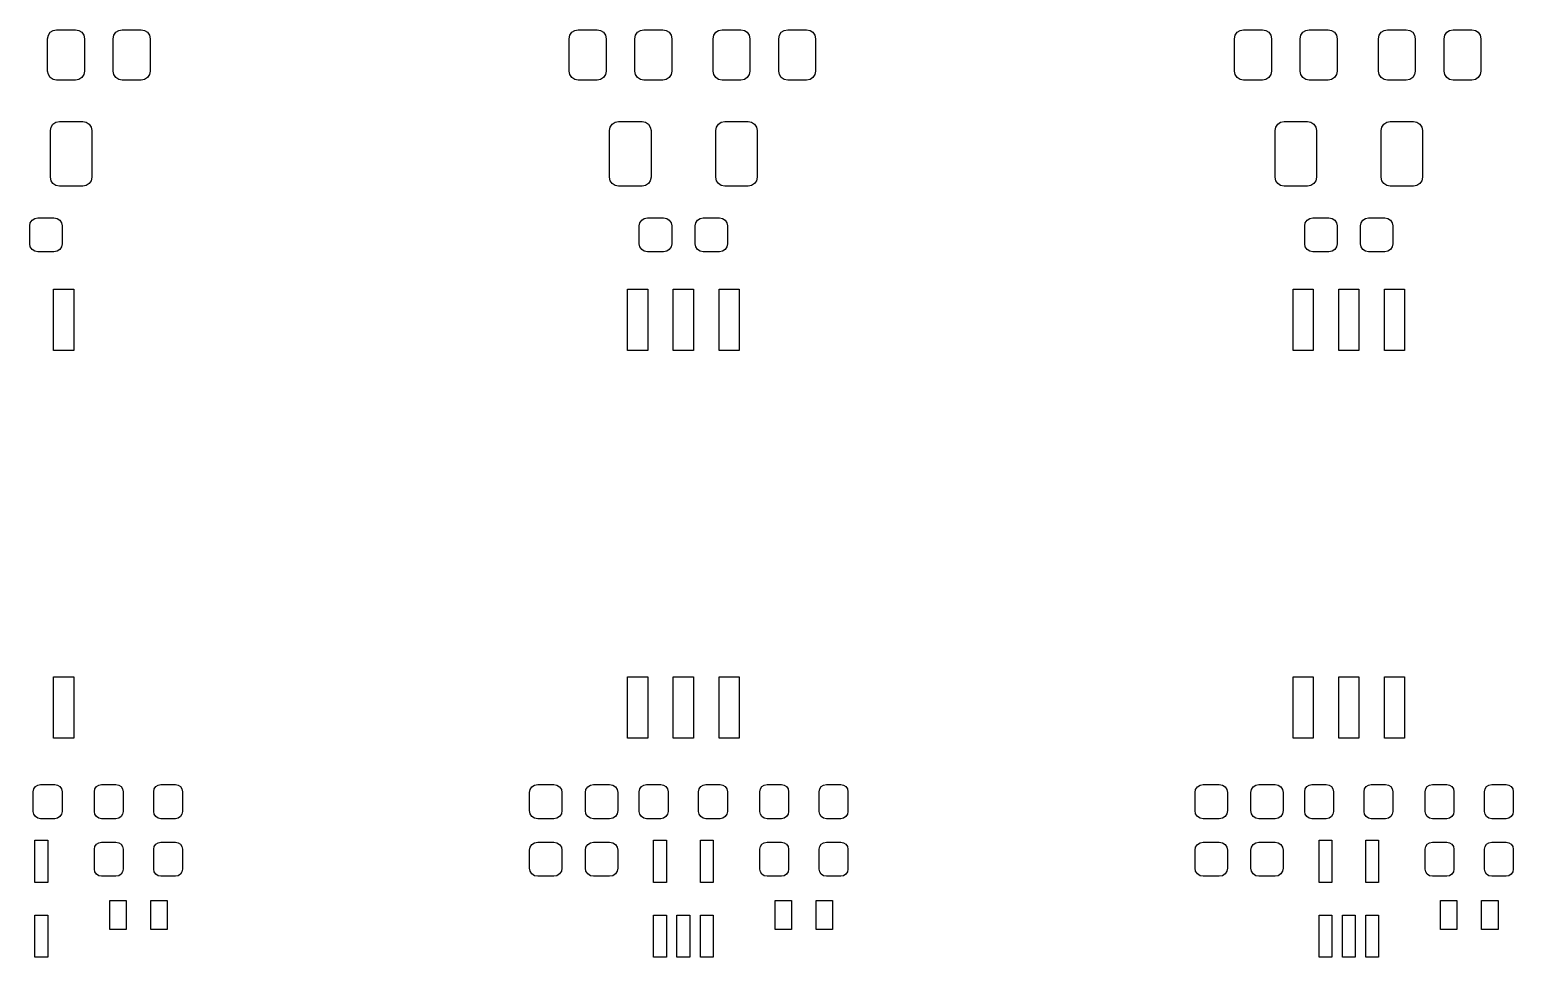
# Model space of a CAD drawing. Extents: x 64 to 235, y -116 to -62.
# Drawn here: x 152.12 to 193.38, y -116.13 to -90.35 of the extents above; entities that cross this region are included whole.
import ezdxf

# ---------------------------------------------------------------- set-up
doc = ezdxf.new("R2010")
doc.units = 0
doc.layers.add('BLACK', color=7, linetype='CONTINUOUS')

msp = doc.modelspace()

# ---------------------------------------------------------------- linework, layer by layer
at = {"layer": 'BLACK', "linetype": 'CONTINUOUS'}
for p, q in [((152.625, -90.6), (152.64403, -90.504329)), ((152.625, -91.5), (152.625, -90.6)), ((152.64403, -90.504329), (152.698223, -90.423223)), ((152.698223, -90.423223), (152.779329, -90.36903)), ((152.779329, -90.36903), (152.875, -90.35)), ((152.875, -90.35), (153.4, -90.35)), ((153.4, -90.35), (153.495671, -90.36903)), ((153.495671, -90.36903), (153.576777, -90.423223)), ((153.576777, -90.423223), (153.63097, -90.504329)), ((153.63097, -90.504329), (153.65, -90.6)), ((153.65, -90.6), (153.65, -91.5)), ((154.45, -90.6), (154.46903, -90.504329)), ((154.45, -91.5), (154.45, -90.6)), ((154.46903, -90.504329), (154.523223, -90.423223)), ((154.523223, -90.423223), (154.604329, -90.36903)), ((154.604329, -90.36903), (154.7, -90.35)), ((154.7, -90.35), (155.225, -90.35)), ((155.225, -90.35), (155.320671, -90.36903)), ((155.320671, -90.36903), (155.401777, -90.423223)), ((155.401777, -90.423223), (155.45597, -90.504329)), ((155.45597, -90.504329), (155.475, -90.6)), ((155.475, -90.6), (155.475, -91.5)), ((167.125, -90.6), (167.14403, -90.504329)), ((167.125, -91.5), (167.125, -90.6)), ((167.14403, -90.504329), (167.198223, -90.423223)), ((167.198223, -90.423223), (167.279329, -90.36903)), ((167.279329, -90.36903), (167.375, -90.35)), ((167.375, -90.35), (167.9, -90.35)), ((167.9, -90.35), (167.995671, -90.36903)), ((167.995671, -90.36903), (168.076777, -90.423223)), ((168.076777, -90.423223), (168.13097, -90.504329)), ((168.13097, -90.504329), (168.15, -90.6)), ((168.15, -90.6), (168.15, -91.5)), ((168.95, -90.6), (168.96903, -90.504329)), ((168.95, -91.5), (168.95, -90.6)), ((168.96903, -90.504329), (169.023223, -90.423223)), ((169.023223, -90.423223), (169.104329, -90.36903)), ((169.104329, -90.36903), (169.2, -90.35)), ((169.2, -90.35), (169.725, -90.35)), ((169.725, -90.35), (169.820671, -90.36903)), ((169.820671, -90.36903), (169.901777, -90.423223)), ((169.901777, -90.423223), (169.95597, -90.504329)), ((169.95597, -90.504329), (169.975, -90.6)), ((169.975, -90.6), (169.975, -91.5)), ((171.125, -90.6), (171.14403, -90.504329)), ((171.125, -91.5), (171.125, -90.6)), ((171.14403, -90.504329), (171.198223, -90.423223)), ((171.198223, -90.423223), (171.279329, -90.36903)), ((171.279329, -90.36903), (171.375, -90.35)), ((171.375, -90.35), (171.9, -90.35)), ((171.9, -90.35), (171.995671, -90.36903)), ((171.995671, -90.36903), (172.076777, -90.423223)), ((172.076777, -90.423223), (172.13097, -90.504329)), ((172.13097, -90.504329), (172.15, -90.6)), ((172.15, -90.6), (172.15, -91.5)), ((172.95, -90.6), (172.96903, -90.504329)), ((172.95, -91.5), (172.95, -90.6)), ((172.96903, -90.504329), (173.023223, -90.423223)), ((173.023223, -90.423223), (173.104329, -90.36903)), ((173.104329, -90.36903), (173.2, -90.35)), ((173.2, -90.35), (173.725, -90.35)), ((173.725, -90.35), (173.820671, -90.36903)), ((173.820671, -90.36903), (173.901777, -90.423223)), ((173.901777, -90.423223), (173.95597, -90.504329)), ((173.95597, -90.504329), (173.975, -90.6)), ((173.975, -90.6), (173.975, -91.5)), ((185.625, -90.6), (185.64403, -90.504329)), ((185.625, -91.5), (185.625, -90.6)), ((185.64403, -90.504329), (185.698223, -90.423223)), ((185.698223, -90.423223), (185.779329, -90.36903)), ((185.779329, -90.36903), (185.875, -90.35)), ((185.875, -90.35), (186.4, -90.35)), ((186.4, -90.35), (186.495671, -90.36903)), ((186.495671, -90.36903), (186.576777, -90.423223)), ((186.576777, -90.423223), (186.63097, -90.504329)), ((186.63097, -90.504329), (186.65, -90.6)), ((186.65, -90.6), (186.65, -91.5)), ((187.45, -90.6), (187.46903, -90.504329)), ((187.45, -91.5), (187.45, -90.6)), ((187.46903, -90.504329), (187.523223, -90.423223)), ((187.523223, -90.423223), (187.604329, -90.36903)), ((187.604329, -90.36903), (187.7, -90.35)), ((187.7, -90.35), (188.225, -90.35)), ((188.225, -90.35), (188.320671, -90.36903)), ((188.320671, -90.36903), (188.401777, -90.423223)), ((188.401777, -90.423223), (188.45597, -90.504329)), ((188.45597, -90.504329), (188.475, -90.6)), ((188.475, -90.6), (188.475, -91.5)), ((189.625, -90.6), (189.64403, -90.504329)), ((189.625, -91.5), (189.625, -90.6)), ((189.64403, -90.504329), (189.698223, -90.423223)), ((189.698223, -90.423223), (189.779329, -90.36903)), ((189.779329, -90.36903), (189.875, -90.35)), ((189.875, -90.35), (190.4, -90.35)), ((190.4, -90.35), (190.495671, -90.36903)), ((190.495671, -90.36903), (190.576777, -90.423223)), ((190.576777, -90.423223), (190.63097, -90.504329)), ((190.63097, -90.504329), (190.65, -90.6)), ((190.65, -90.6), (190.65, -91.5)), ((191.45, -90.6), (191.46903, -90.504329)), ((191.45, -91.5), (191.45, -90.6)), ((191.46903, -90.504329), (191.523223, -90.423223)), ((191.523223, -90.423223), (191.604329, -90.36903)), ((191.604329, -90.36903), (191.7, -90.35)), ((191.7, -90.35), (192.225, -90.35)), ((192.225, -90.35), (192.320671, -90.36903)), ((192.320671, -90.36903), (192.401777, -90.423223)), ((192.401777, -90.423223), (192.45597, -90.504329)), ((192.45597, -90.504329), (192.475, -90.6)), ((192.475, -90.6), (192.475, -91.5)), ((152.64403, -91.595671), (152.625, -91.5)), ((153.65, -91.5), (153.63097, -91.595671)), ((154.46903, -91.595671), (154.45, -91.5)), ((155.475, -91.5), (155.45597, -91.595671)), ((167.14403, -91.595671), (167.125, -91.5)), ((168.15, -91.5), (168.13097, -91.595671)), ((168.96903, -91.595671), (168.95, -91.5)), ((169.975, -91.5), (169.95597, -91.595671)), ((171.14403, -91.595671), (171.125, -91.5)), ((172.15, -91.5), (172.13097, -91.595671)), ((172.96903, -91.595671), (172.95, -91.5)), ((173.975, -91.5), (173.95597, -91.595671)), ((185.64403, -91.595671), (185.625, -91.5)), ((186.65, -91.5), (186.63097, -91.595671)), ((187.46903, -91.595671), (187.45, -91.5)), ((188.475, -91.5), (188.45597, -91.595671)), ((189.64403, -91.595671), (189.625, -91.5)), ((190.65, -91.5), (190.63097, -91.595671)), ((191.46903, -91.595671), (191.45, -91.5)), ((192.475, -91.5), (192.45597, -91.595671)), ((152.698223, -91.676777), (152.64403, -91.595671)), ((152.779329, -91.73097), (152.698223, -91.676777)), ((152.875, -91.75), (152.779329, -91.73097)), ((153.4, -91.75), (152.875, -91.75)), ((153.495671, -91.73097), (153.4, -91.75)), ((153.576777, -91.676777), (153.495671, -91.73097)), ((153.63097, -91.595671), (153.576777, -91.676777)), ((154.523223, -91.676777), (154.46903, -91.595671)), ((154.604329, -91.73097), (154.523223, -91.676777)), ((154.7, -91.75), (154.604329, -91.73097)), ((155.225, -91.75), (154.7, -91.75)), ((155.320671, -91.73097), (155.225, -91.75)), ((155.401777, -91.676777), (155.320671, -91.73097)), ((155.45597, -91.595671), (155.401777, -91.676777)), ((167.198223, -91.676777), (167.14403, -91.595671)), ((167.279329, -91.73097), (167.198223, -91.676777)), ((167.375, -91.75), (167.279329, -91.73097)), ((167.9, -91.75), (167.375, -91.75)), ((167.995671, -91.73097), (167.9, -91.75)), ((168.076777, -91.676777), (167.995671, -91.73097)), ((168.13097, -91.595671), (168.076777, -91.676777)), ((169.023223, -91.676777), (168.96903, -91.595671)), ((169.104329, -91.73097), (169.023223, -91.676777)), ((169.2, -91.75), (169.104329, -91.73097)), ((169.725, -91.75), (169.2, -91.75)), ((169.820671, -91.73097), (169.725, -91.75)), ((169.901777, -91.676777), (169.820671, -91.73097)), ((169.95597, -91.595671), (169.901777, -91.676777)), ((171.198223, -91.676777), (171.14403, -91.595671)), ((171.279329, -91.73097), (171.198223, -91.676777)), ((171.375, -91.75), (171.279329, -91.73097)), ((171.9, -91.75), (171.375, -91.75)), ((171.995671, -91.73097), (171.9, -91.75)), ((172.076777, -91.676777), (171.995671, -91.73097)), ((172.13097, -91.595671), (172.076777, -91.676777)), ((173.023223, -91.676777), (172.96903, -91.595671)), ((173.104329, -91.73097), (173.023223, -91.676777)), ((173.2, -91.75), (173.104329, -91.73097)), ((173.725, -91.75), (173.2, -91.75)), ((173.820671, -91.73097), (173.725, -91.75)), ((173.901777, -91.676777), (173.820671, -91.73097)), ((173.95597, -91.595671), (173.901777, -91.676777)), ((185.698223, -91.676777), (185.64403, -91.595671)), ((185.779329, -91.73097), (185.698223, -91.676777)), ((185.875, -91.75), (185.779329, -91.73097)), ((186.4, -91.75), (185.875, -91.75)), ((186.495671, -91.73097), (186.4, -91.75)), ((186.576777, -91.676777), (186.495671, -91.73097)), ((186.63097, -91.595671), (186.576777, -91.676777)), ((187.523223, -91.676777), (187.46903, -91.595671)), ((187.604329, -91.73097), (187.523223, -91.676777)), ((187.7, -91.75), (187.604329, -91.73097)), ((188.225, -91.75), (187.7, -91.75)), ((188.320671, -91.73097), (188.225, -91.75)), ((188.401777, -91.676777), (188.320671, -91.73097)), ((188.45597, -91.595671), (188.401777, -91.676777)), ((189.698223, -91.676777), (189.64403, -91.595671)), ((189.779329, -91.73097), (189.698223, -91.676777)), ((189.875, -91.75), (189.779329, -91.73097)), ((190.4, -91.75), (189.875, -91.75)), ((190.495671, -91.73097), (190.4, -91.75)), ((190.576777, -91.676777), (190.495671, -91.73097)), ((190.63097, -91.595671), (190.576777, -91.676777)), ((191.523223, -91.676777), (191.46903, -91.595671)), ((191.604329, -91.73097), (191.523223, -91.676777)), ((191.7, -91.75), (191.604329, -91.73097)), ((192.225, -91.75), (191.7, -91.75)), ((192.320671, -91.73097), (192.225, -91.75)), ((192.401777, -91.676777), (192.320671, -91.73097)), ((192.45597, -91.595671), (192.401777, -91.676777)), ((152.7, -93.15), (152.71903, -93.054329)), ((152.7, -94.45), (152.7, -93.15)), ((152.71903, -93.054329), (152.773223, -92.973223)), ((152.773223, -92.973223), (152.854329, -92.91903)), ((152.854329, -92.91903), (152.95, -92.9)), ((152.95, -92.9), (153.6, -92.9)), ((153.6, -92.9), (153.695671, -92.91903)), ((153.695671, -92.91903), (153.776777, -92.973223)), ((153.776777, -92.973223), (153.83097, -93.054329)), ((153.83097, -93.054329), (153.85, -93.15)), ((153.85, -93.15), (153.85, -94.45)), ((168.25, -93.15), (168.26903, -93.054329)), ((168.25, -94.45), (168.25, -93.15)), ((168.26903, -93.054329), (168.323223, -92.973223)), ((168.323223, -92.973223), (168.404329, -92.91903)), ((168.404329, -92.91903), (168.5, -92.9)), ((168.5, -92.9), (169.15, -92.9)), ((169.15, -92.9), (169.245671, -92.91903)), ((169.245671, -92.91903), (169.326777, -92.973223)), ((169.326777, -92.973223), (169.38097, -93.054329)), ((169.38097, -93.054329), (169.4, -93.15)), ((169.4, -93.15), (169.4, -94.45)), ((171.2, -93.15), (171.21903, -93.054329)), ((171.2, -94.45), (171.2, -93.15)), ((171.21903, -93.054329), (171.273223, -92.973223)), ((171.273223, -92.973223), (171.354329, -92.91903)), ((171.354329, -92.91903), (171.45, -92.9)), ((171.45, -92.9), (172.1, -92.9)), ((172.1, -92.9), (172.195671, -92.91903)), ((172.195671, -92.91903), (172.276777, -92.973223)), ((172.276777, -92.973223), (172.33097, -93.054329)), ((172.33097, -93.054329), (172.35, -93.15)), ((172.35, -93.15), (172.35, -94.45)), ((186.75, -93.15), (186.76903, -93.054329)), ((186.75, -94.45), (186.75, -93.15)), ((186.76903, -93.054329), (186.823223, -92.973223)), ((186.823223, -92.973223), (186.904329, -92.91903)), ((186.904329, -92.91903), (187, -92.9)), ((187, -92.9), (187.65, -92.9)), ((187.65, -92.9), (187.745671, -92.91903)), ((187.745671, -92.91903), (187.826777, -92.973223)), ((187.826777, -92.973223), (187.88097, -93.054329)), ((187.88097, -93.054329), (187.9, -93.15)), ((187.9, -93.15), (187.9, -94.45)), ((189.7, -93.15), (189.71903, -93.054329)), ((189.7, -94.45), (189.7, -93.15)), ((189.71903, -93.054329), (189.773223, -92.973223)), ((189.773223, -92.973223), (189.854329, -92.91903)), ((189.854329, -92.91903), (189.95, -92.9)), ((189.95, -92.9), (190.6, -92.9)), ((190.6, -92.9), (190.695671, -92.91903)), ((190.695671, -92.91903), (190.776777, -92.973223)), ((190.776777, -92.973223), (190.83097, -93.054329)), ((190.83097, -93.054329), (190.85, -93.15)), ((190.85, -93.15), (190.85, -94.45)), ((152.71903, -94.545671), (152.7, -94.45)), ((153.85, -94.45), (153.83097, -94.545671)), ((168.26903, -94.545671), (168.25, -94.45)), ((169.4, -94.45), (169.38097, -94.545671)), ((171.21903, -94.545671), (171.2, -94.45)), ((172.35, -94.45), (172.33097, -94.545671)), ((186.76903, -94.545671), (186.75, -94.45)), ((187.9, -94.45), (187.88097, -94.545671)), ((189.71903, -94.545671), (189.7, -94.45)), ((190.85, -94.45), (190.83097, -94.545671)), ((152.773223, -94.626777), (152.71903, -94.545671)), ((152.854329, -94.68097), (152.773223, -94.626777)), ((152.95, -94.7), (152.854329, -94.68097)), ((153.6, -94.7), (152.95, -94.7)), ((153.695671, -94.68097), (153.6, -94.7)), ((153.776777, -94.626777), (153.695671, -94.68097)), ((153.83097, -94.545671), (153.776777, -94.626777)), ((168.323223, -94.626777), (168.26903, -94.545671)), ((168.404329, -94.68097), (168.323223, -94.626777)), ((168.5, -94.7), (168.404329, -94.68097)), ((169.15, -94.7), (168.5, -94.7)), ((169.245671, -94.68097), (169.15, -94.7)), ((169.326777, -94.626777), (169.245671, -94.68097)), ((169.38097, -94.545671), (169.326777, -94.626777)), ((171.273223, -94.626777), (171.21903, -94.545671)), ((171.354329, -94.68097), (171.273223, -94.626777)), ((171.45, -94.7), (171.354329, -94.68097)), ((172.1, -94.7), (171.45, -94.7)), ((172.195671, -94.68097), (172.1, -94.7)), ((172.276777, -94.626777), (172.195671, -94.68097)), ((172.33097, -94.545671), (172.276777, -94.626777)), ((186.823223, -94.626777), (186.76903, -94.545671)), ((186.904329, -94.68097), (186.823223, -94.626777)), ((187, -94.7), (186.904329, -94.68097)), ((187.65, -94.7), (187, -94.7)), ((187.745671, -94.68097), (187.65, -94.7)), ((187.826777, -94.626777), (187.745671, -94.68097)), ((187.88097, -94.545671), (187.826777, -94.626777)), ((189.773223, -94.626777), (189.71903, -94.545671)), ((189.854329, -94.68097), (189.773223, -94.626777)), ((189.95, -94.7), (189.854329, -94.68097)), ((190.6, -94.7), (189.95, -94.7)), ((190.695671, -94.68097), (190.6, -94.7)), ((190.776777, -94.626777), (190.695671, -94.68097)), ((190.83097, -94.545671), (190.776777, -94.626777)), ((152.142127, -95.713896), (152.190901, -95.640901)), ((152.190901, -95.640901), (152.263896, -95.592127)), ((152.263896, -95.592127), (152.35, -95.575)), ((152.35, -95.575), (152.8, -95.575)), ((152.8, -95.575), (152.886104, -95.592127)), ((152.886104, -95.592127), (152.959099, -95.640901)), ((152.959099, -95.640901), (153.007873, -95.713896)), ((169.092127, -95.713896), (169.140901, -95.640901)), ((169.140901, -95.640901), (169.213896, -95.592127)), ((169.213896, -95.592127), (169.3, -95.575)), ((169.3, -95.575), (169.75, -95.575)), ((169.75, -95.575), (169.836104, -95.592127)), ((169.836104, -95.592127), (169.909099, -95.640901)), ((169.909099, -95.640901), (169.957873, -95.713896)), ((170.642127, -95.713896), (170.690901, -95.640901)), ((170.690901, -95.640901), (170.763896, -95.592127)), ((170.763896, -95.592127), (170.85, -95.575)), ((170.85, -95.575), (171.3, -95.575)), ((171.3, -95.575), (171.386104, -95.592127)), ((171.386104, -95.592127), (171.459099, -95.640901)), ((171.459099, -95.640901), (171.507873, -95.713896)), ((187.592127, -95.713896), (187.640901, -95.640901)), ((187.640901, -95.640901), (187.713896, -95.592127)), ((187.713896, -95.592127), (187.8, -95.575)), ((187.8, -95.575), (188.25, -95.575)), ((188.25, -95.575), (188.336104, -95.592127)), ((188.336104, -95.592127), (188.409099, -95.640901)), ((188.409099, -95.640901), (188.457873, -95.713896)), ((189.142127, -95.713896), (189.190901, -95.640901)), ((189.190901, -95.640901), (189.263896, -95.592127)), ((189.263896, -95.592127), (189.35, -95.575)), ((189.35, -95.575), (189.8, -95.575)), ((189.8, -95.575), (189.886104, -95.592127)), ((189.886104, -95.592127), (189.959099, -95.640901)), ((189.959099, -95.640901), (190.007873, -95.713896)), ((152.125, -95.8), (152.142127, -95.713896)), ((152.125, -96.3), (152.125, -95.8)), ((153.007873, -95.713896), (153.025, -95.8)), ((153.025, -95.8), (153.025, -96.3)), ((169.075, -95.8), (169.092127, -95.713896)), ((169.075, -96.3), (169.075, -95.8)), ((169.957873, -95.713896), (169.975, -95.8)), ((169.975, -95.8), (169.975, -96.3)), ((170.625, -95.8), (170.642127, -95.713896)), ((170.625, -96.3), (170.625, -95.8)), ((171.507873, -95.713896), (171.525, -95.8)), ((171.525, -95.8), (171.525, -96.3)), ((187.575, -95.8), (187.592127, -95.713896)), ((187.575, -96.3), (187.575, -95.8)), ((188.457873, -95.713896), (188.475, -95.8)), ((188.475, -95.8), (188.475, -96.3)), ((189.125, -95.8), (189.142127, -95.713896)), ((189.125, -96.3), (189.125, -95.8)), ((190.007873, -95.713896), (190.025, -95.8)), ((190.025, -95.8), (190.025, -96.3)), ((152.142127, -96.386104), (152.125, -96.3)), ((152.190901, -96.459099), (152.142127, -96.386104)), ((152.263896, -96.507873), (152.190901, -96.459099)), ((152.35, -96.525), (152.263896, -96.507873)), ((152.8, -96.525), (152.35, -96.525)), ((152.886104, -96.507873), (152.8, -96.525)), ((152.959099, -96.459099), (152.886104, -96.507873)), ((153.007873, -96.386104), (152.959099, -96.459099)), ((153.025, -96.3), (153.007873, -96.386104)), ((169.092127, -96.386104), (169.075, -96.3)), ((169.140901, -96.459099), (169.092127, -96.386104)), ((169.213896, -96.507873), (169.140901, -96.459099)), ((169.3, -96.525), (169.213896, -96.507873)), ((169.75, -96.525), (169.3, -96.525)), ((169.836104, -96.507873), (169.75, -96.525)), ((169.909099, -96.459099), (169.836104, -96.507873)), ((169.957873, -96.386104), (169.909099, -96.459099)), ((169.975, -96.3), (169.957873, -96.386104)), ((170.642127, -96.386104), (170.625, -96.3)), ((170.690901, -96.459099), (170.642127, -96.386104)), ((170.763896, -96.507873), (170.690901, -96.459099)), ((170.85, -96.525), (170.763896, -96.507873)), ((171.3, -96.525), (170.85, -96.525)), ((171.386104, -96.507873), (171.3, -96.525)), ((171.459099, -96.459099), (171.386104, -96.507873)), ((171.507873, -96.386104), (171.459099, -96.459099)), ((171.525, -96.3), (171.507873, -96.386104)), ((187.592127, -96.386104), (187.575, -96.3)), ((187.640901, -96.459099), (187.592127, -96.386104)), ((187.713896, -96.507873), (187.640901, -96.459099)), ((187.8, -96.525), (187.713896, -96.507873)), ((188.25, -96.525), (187.8, -96.525)), ((188.336104, -96.507873), (188.25, -96.525)), ((188.409099, -96.459099), (188.336104, -96.507873)), ((188.457873, -96.386104), (188.409099, -96.459099)), ((188.475, -96.3), (188.457873, -96.386104)), ((189.142127, -96.386104), (189.125, -96.3)), ((189.190901, -96.459099), (189.142127, -96.386104)), ((189.263896, -96.507873), (189.190901, -96.459099)), ((189.35, -96.525), (189.263896, -96.507873)), ((189.8, -96.525), (189.35, -96.525)), ((189.886104, -96.507873), (189.8, -96.525)), ((189.959099, -96.459099), (189.886104, -96.507873)), ((190.007873, -96.386104), (189.959099, -96.459099)), ((190.025, -96.3), (190.007873, -96.386104)), ((152.7906, -99.2661), (152.7906, -97.5643)), ((152.7906, -97.5643), (153.3494, -97.5643)), ((153.3494, -97.5643), (153.3494, -99.2661)), ((168.7506, -99.2661), (168.7506, -97.5643)), ((168.7506, -97.5643), (169.3094, -97.5643)), ((169.3094, -97.5643), (169.3094, -99.2661)), ((170.0206, -99.2661), (170.0206, -97.5643)), ((170.0206, -97.5643), (170.5794, -97.5643)), ((170.5794, -97.5643), (170.5794, -99.2661)), ((171.2906, -99.2661), (171.2906, -97.5643)), ((171.2906, -97.5643), (171.8494, -97.5643)), ((171.8494, -97.5643), (171.8494, -99.2661)), ((187.2506, -99.2661), (187.2506, -97.5643)), ((187.2506, -97.5643), (187.8094, -97.5643)), ((187.8094, -97.5643), (187.8094, -99.2661)), ((188.5206, -99.2661), (188.5206, -97.5643)), ((188.5206, -97.5643), (189.0794, -97.5643)), ((189.0794, -97.5643), (189.0794, -99.2661)), ((189.7906, -99.2661), (189.7906, -97.5643)), ((189.7906, -97.5643), (190.3494, -97.5643)), ((190.3494, -97.5643), (190.3494, -99.2661)), ((153.3494, -99.2661), (152.7906, -99.2661)), ((169.3094, -99.2661), (168.7506, -99.2661)), ((170.5794, -99.2661), (170.0206, -99.2661)), ((171.8494, -99.2661), (171.2906, -99.2661)), ((187.8094, -99.2661), (187.2506, -99.2661)), ((189.0794, -99.2661), (188.5206, -99.2661)), ((190.3494, -99.2661), (189.7906, -99.2661)), ((152.7906, -110.0357), (152.7906, -108.3339)), ((152.7906, -108.3339), (153.3494, -108.3339)), ((153.3494, -108.3339), (153.3494, -110.0357)), ((168.7506, -110.0357), (168.7506, -108.3339)), ((168.7506, -108.3339), (169.3094, -108.3339)), ((169.3094, -108.3339), (169.3094, -110.0357)), ((170.0206, -110.0357), (170.0206, -108.3339)), ((170.0206, -108.3339), (170.5794, -108.3339)), ((170.5794, -108.3339), (170.5794, -110.0357)), ((171.2906, -110.0357), (171.2906, -108.3339)), ((171.2906, -108.3339), (171.8494, -108.3339)), ((171.8494, -108.3339), (171.8494, -110.0357)), ((187.2506, -110.0357), (187.2506, -108.3339)), ((187.2506, -108.3339), (187.8094, -108.3339)), ((187.8094, -108.3339), (187.8094, -110.0357)), ((188.5206, -110.0357), (188.5206, -108.3339)), ((188.5206, -108.3339), (189.0794, -108.3339)), ((189.0794, -108.3339), (189.0794, -110.0357)), ((189.7906, -110.0357), (189.7906, -108.3339)), ((189.7906, -108.3339), (190.3494, -108.3339)), ((190.3494, -108.3339), (190.3494, -110.0357)), ((153.3494, -110.0357), (152.7906, -110.0357)), ((169.3094, -110.0357), (168.7506, -110.0357)), ((170.5794, -110.0357), (170.0206, -110.0357)), ((171.8494, -110.0357), (171.2906, -110.0357)), ((187.8094, -110.0357), (187.2506, -110.0357)), ((189.0794, -110.0357), (188.5206, -110.0357)), ((190.3494, -110.0357), (189.7906, -110.0357)), ((152.283579, -111.383579), (152.348463, -111.340224)), ((152.348463, -111.340224), (152.425, -111.325)), ((152.425, -111.325), (152.825, -111.325)), ((152.825, -111.325), (152.901537, -111.340224)), ((152.901537, -111.340224), (152.966421, -111.383579)), ((153.983579, -111.383579), (154.048463, -111.340224)), ((154.048463, -111.340224), (154.125, -111.325)), ((154.125, -111.325), (154.525, -111.325)), ((154.525, -111.325), (154.601537, -111.340224)), ((154.601537, -111.340224), (154.666421, -111.383579)), ((155.633579, -111.383579), (155.698463, -111.340224)), ((155.698463, -111.340224), (155.775, -111.325)), ((155.775, -111.325), (156.175, -111.325)), ((156.175, -111.325), (156.251537, -111.340224)), ((156.251537, -111.340224), (156.316421, -111.383579)), ((166.090901, -111.390901), (166.163896, -111.342127)), ((166.163896, -111.342127), (166.25, -111.325)), ((166.25, -111.325), (166.7, -111.325)), ((166.7, -111.325), (166.786104, -111.342127)), ((166.786104, -111.342127), (166.859099, -111.390901)), ((167.640901, -111.390901), (167.713896, -111.342127)), ((167.713896, -111.342127), (167.8, -111.325)), ((167.8, -111.325), (168.25, -111.325)), ((168.25, -111.325), (168.336104, -111.342127)), ((168.336104, -111.342127), (168.409099, -111.390901)), ((169.133579, -111.383579), (169.198463, -111.340224)), ((169.198463, -111.340224), (169.275, -111.325)), ((169.275, -111.325), (169.675, -111.325)), ((169.675, -111.325), (169.751537, -111.340224)), ((169.751537, -111.340224), (169.816421, -111.383579)), ((170.783579, -111.383579), (170.848463, -111.340224)), ((170.848463, -111.340224), (170.925, -111.325)), ((170.925, -111.325), (171.325, -111.325)), ((171.325, -111.325), (171.401537, -111.340224)), ((171.401537, -111.340224), (171.466421, -111.383579)), ((172.483579, -111.383579), (172.548463, -111.340224)), ((172.548463, -111.340224), (172.625, -111.325)), ((172.625, -111.325), (173.025, -111.325)), ((173.025, -111.325), (173.101537, -111.340224)), ((173.101537, -111.340224), (173.166421, -111.383579)), ((174.133579, -111.383579), (174.198463, -111.340224)), ((174.198463, -111.340224), (174.275, -111.325)), ((174.275, -111.325), (174.675, -111.325)), ((174.675, -111.325), (174.751537, -111.340224)), ((174.751537, -111.340224), (174.816421, -111.383579)), ((184.590901, -111.390901), (184.663896, -111.342127)), ((184.663896, -111.342127), (184.75, -111.325)), ((184.75, -111.325), (185.2, -111.325)), ((185.2, -111.325), (185.286104, -111.342127)), ((185.286104, -111.342127), (185.359099, -111.390901)), ((186.140901, -111.390901), (186.213896, -111.342127)), ((186.213896, -111.342127), (186.3, -111.325)), ((186.3, -111.325), (186.75, -111.325)), ((186.75, -111.325), (186.836104, -111.342127)), ((186.836104, -111.342127), (186.909099, -111.390901)), ((187.633579, -111.383579), (187.698463, -111.340224)), ((187.698463, -111.340224), (187.775, -111.325)), ((187.775, -111.325), (188.175, -111.325)), ((188.175, -111.325), (188.251537, -111.340224)), ((188.251537, -111.340224), (188.316421, -111.383579)), ((189.283579, -111.383579), (189.348463, -111.340224)), ((189.348463, -111.340224), (189.425, -111.325)), ((189.425, -111.325), (189.825, -111.325)), ((189.825, -111.325), (189.901537, -111.340224)), ((189.901537, -111.340224), (189.966421, -111.383579)), ((190.983579, -111.383579), (191.048463, -111.340224)), ((191.048463, -111.340224), (191.125, -111.325)), ((191.125, -111.325), (191.525, -111.325)), ((191.525, -111.325), (191.601537, -111.340224)), ((191.601537, -111.340224), (191.666421, -111.383579)), ((192.633579, -111.383579), (192.698463, -111.340224)), ((192.698463, -111.340224), (192.775, -111.325)), ((192.775, -111.325), (193.175, -111.325)), ((193.175, -111.325), (193.251537, -111.340224)), ((193.251537, -111.340224), (193.316421, -111.383579)), ((152.225, -111.525), (152.240224, -111.448463)), ((152.225, -112.075), (152.225, -111.525)), ((152.240224, -111.448463), (152.283579, -111.383579)), ((152.966421, -111.383579), (153.009776, -111.448463)), ((153.009776, -111.448463), (153.025, -111.525)), ((153.025, -111.525), (153.025, -112.075)), ((153.925, -111.525), (153.940224, -111.448463)), ((153.925, -112.075), (153.925, -111.525)), ((153.940224, -111.448463), (153.983579, -111.383579)), ((154.666421, -111.383579), (154.709776, -111.448463)), ((154.709776, -111.448463), (154.725, -111.525)), ((154.725, -111.525), (154.725, -112.075)), ((155.575, -111.525), (155.590224, -111.448463)), ((155.575, -112.075), (155.575, -111.525)), ((155.590224, -111.448463), (155.633579, -111.383579)), ((156.316421, -111.383579), (156.359776, -111.448463)), ((156.359776, -111.448463), (156.375, -111.525)), ((156.375, -111.525), (156.375, -112.075)), ((166.025, -111.55), (166.042127, -111.463896)), ((166.025, -112.05), (166.025, -111.55)), ((166.042127, -111.463896), (166.090901, -111.390901)), ((166.859099, -111.390901), (166.907873, -111.463896)), ((166.907873, -111.463896), (166.925, -111.55)), ((166.925, -111.55), (166.925, -112.05)), ((167.575, -111.55), (167.592127, -111.463896)), ((167.575, -112.05), (167.575, -111.55)), ((167.592127, -111.463896), (167.640901, -111.390901)), ((168.409099, -111.390901), (168.457873, -111.463896)), ((168.457873, -111.463896), (168.475, -111.55)), ((168.475, -111.55), (168.475, -112.05)), ((169.075, -111.525), (169.090224, -111.448463)), ((169.075, -112.075), (169.075, -111.525)), ((169.090224, -111.448463), (169.133579, -111.383579)), ((169.816421, -111.383579), (169.859776, -111.448463)), ((169.859776, -111.448463), (169.875, -111.525)), ((169.875, -111.525), (169.875, -112.075)), ((170.725, -111.525), (170.740224, -111.448463)), ((170.725, -112.075), (170.725, -111.525)), ((170.740224, -111.448463), (170.783579, -111.383579)), ((171.466421, -111.383579), (171.509776, -111.448463)), ((171.509776, -111.448463), (171.525, -111.525)), ((171.525, -111.525), (171.525, -112.075)), ((172.425, -111.525), (172.440224, -111.448463)), ((172.425, -112.075), (172.425, -111.525)), ((172.440224, -111.448463), (172.483579, -111.383579)), ((173.166421, -111.383579), (173.209776, -111.448463)), ((173.209776, -111.448463), (173.225, -111.525)), ((173.225, -111.525), (173.225, -112.075)), ((174.075, -111.525), (174.090224, -111.448463)), ((174.075, -112.075), (174.075, -111.525)), ((174.090224, -111.448463), (174.133579, -111.383579)), ((174.816421, -111.383579), (174.859776, -111.448463)), ((174.859776, -111.448463), (174.875, -111.525)), ((174.875, -111.525), (174.875, -112.075)), ((184.525, -111.55), (184.542127, -111.463896)), ((184.525, -112.05), (184.525, -111.55)), ((184.542127, -111.463896), (184.590901, -111.390901)), ((185.359099, -111.390901), (185.407873, -111.463896)), ((185.407873, -111.463896), (185.425, -111.55)), ((185.425, -111.55), (185.425, -112.05)), ((186.075, -111.55), (186.092127, -111.463896)), ((186.075, -112.05), (186.075, -111.55)), ((186.092127, -111.463896), (186.140901, -111.390901)), ((186.909099, -111.390901), (186.957873, -111.463896)), ((186.957873, -111.463896), (186.975, -111.55)), ((186.975, -111.55), (186.975, -112.05)), ((187.575, -111.525), (187.590224, -111.448463)), ((187.575, -112.075), (187.575, -111.525)), ((187.590224, -111.448463), (187.633579, -111.383579)), ((188.316421, -111.383579), (188.359776, -111.448463)), ((188.359776, -111.448463), (188.375, -111.525)), ((188.375, -111.525), (188.375, -112.075)), ((189.225, -111.525), (189.240224, -111.448463)), ((189.225, -112.075), (189.225, -111.525)), ((189.240224, -111.448463), (189.283579, -111.383579)), ((189.966421, -111.383579), (190.009776, -111.448463)), ((190.009776, -111.448463), (190.025, -111.525)), ((190.025, -111.525), (190.025, -112.075)), ((190.925, -111.525), (190.940224, -111.448463)), ((190.925, -112.075), (190.925, -111.525)), ((190.940224, -111.448463), (190.983579, -111.383579)), ((191.666421, -111.383579), (191.709776, -111.448463)), ((191.709776, -111.448463), (191.725, -111.525)), ((191.725, -111.525), (191.725, -112.075)), ((192.575, -111.525), (192.590224, -111.448463)), ((192.575, -112.075), (192.575, -111.525)), ((192.590224, -111.448463), (192.633579, -111.383579)), ((193.316421, -111.383579), (193.359776, -111.448463)), ((193.359776, -111.448463), (193.375, -111.525)), ((193.375, -111.525), (193.375, -112.075)), ((152.240224, -112.151537), (152.225, -112.075)), ((152.283579, -112.216421), (152.240224, -112.151537)), ((153.009776, -112.151537), (152.966421, -112.216421)), ((153.025, -112.075), (153.009776, -112.151537)), ((153.940224, -112.151537), (153.925, -112.075)), ((153.983579, -112.216421), (153.940224, -112.151537)), ((154.709776, -112.151537), (154.666421, -112.216421)), ((154.725, -112.075), (154.709776, -112.151537)), ((155.590224, -112.151537), (155.575, -112.075)), ((155.633579, -112.216421), (155.590224, -112.151537)), ((156.359776, -112.151537), (156.316421, -112.216421)), ((156.375, -112.075), (156.359776, -112.151537)), ((166.042127, -112.136104), (166.025, -112.05)), ((166.090901, -112.209099), (166.042127, -112.136104)), ((166.907873, -112.136104), (166.859099, -112.209099)), ((166.925, -112.05), (166.907873, -112.136104)), ((167.592127, -112.136104), (167.575, -112.05)), ((167.640901, -112.209099), (167.592127, -112.136104)), ((168.457873, -112.136104), (168.409099, -112.209099)), ((168.475, -112.05), (168.457873, -112.136104)), ((169.090224, -112.151537), (169.075, -112.075)), ((169.133579, -112.216421), (169.090224, -112.151537)), ((169.859776, -112.151537), (169.816421, -112.216421)), ((169.875, -112.075), (169.859776, -112.151537)), ((170.740224, -112.151537), (170.725, -112.075)), ((170.783579, -112.216421), (170.740224, -112.151537)), ((171.509776, -112.151537), (171.466421, -112.216421)), ((171.525, -112.075), (171.509776, -112.151537)), ((172.440224, -112.151537), (172.425, -112.075)), ((172.483579, -112.216421), (172.440224, -112.151537)), ((173.209776, -112.151537), (173.166421, -112.216421)), ((173.225, -112.075), (173.209776, -112.151537)), ((174.090224, -112.151537), (174.075, -112.075)), ((174.133579, -112.216421), (174.090224, -112.151537)), ((174.859776, -112.151537), (174.816421, -112.216421)), ((174.875, -112.075), (174.859776, -112.151537)), ((184.542127, -112.136104), (184.525, -112.05)), ((184.590901, -112.209099), (184.542127, -112.136104)), ((185.407873, -112.136104), (185.359099, -112.209099)), ((185.425, -112.05), (185.407873, -112.136104)), ((186.092127, -112.136104), (186.075, -112.05)), ((186.140901, -112.209099), (186.092127, -112.136104)), ((186.957873, -112.136104), (186.909099, -112.209099)), ((186.975, -112.05), (186.957873, -112.136104)), ((187.590224, -112.151537), (187.575, -112.075)), ((187.633579, -112.216421), (187.590224, -112.151537)), ((188.359776, -112.151537), (188.316421, -112.216421)), ((188.375, -112.075), (188.359776, -112.151537)), ((189.240224, -112.151537), (189.225, -112.075)), ((189.283579, -112.216421), (189.240224, -112.151537)), ((190.009776, -112.151537), (189.966421, -112.216421)), ((190.025, -112.075), (190.009776, -112.151537)), ((190.940224, -112.151537), (190.925, -112.075)), ((190.983579, -112.216421), (190.940224, -112.151537)), ((191.709776, -112.151537), (191.666421, -112.216421)), ((191.725, -112.075), (191.709776, -112.151537)), ((192.590224, -112.151537), (192.575, -112.075)), ((192.633579, -112.216421), (192.590224, -112.151537)), ((193.359776, -112.151537), (193.316421, -112.216421)), ((193.375, -112.075), (193.359776, -112.151537)), ((152.348463, -112.259776), (152.283579, -112.216421)), ((152.425, -112.275), (152.348463, -112.259776)), ((152.825, -112.275), (152.425, -112.275)), ((152.901537, -112.259776), (152.825, -112.275)), ((152.966421, -112.216421), (152.901537, -112.259776)), ((154.048463, -112.259776), (153.983579, -112.216421)), ((154.125, -112.275), (154.048463, -112.259776)), ((154.525, -112.275), (154.125, -112.275)), ((154.601537, -112.259776), (154.525, -112.275)), ((154.666421, -112.216421), (154.601537, -112.259776)), ((155.698463, -112.259776), (155.633579, -112.216421)), ((155.775, -112.275), (155.698463, -112.259776)), ((156.175, -112.275), (155.775, -112.275)), ((156.251537, -112.259776), (156.175, -112.275)), ((156.316421, -112.216421), (156.251537, -112.259776)), ((166.163896, -112.257873), (166.090901, -112.209099)), ((166.25, -112.275), (166.163896, -112.257873)), ((166.7, -112.275), (166.25, -112.275)), ((166.786104, -112.257873), (166.7, -112.275)), ((166.859099, -112.209099), (166.786104, -112.257873)), ((167.713896, -112.257873), (167.640901, -112.209099)), ((167.8, -112.275), (167.713896, -112.257873)), ((168.25, -112.275), (167.8, -112.275)), ((168.336104, -112.257873), (168.25, -112.275)), ((168.409099, -112.209099), (168.336104, -112.257873)), ((169.198463, -112.259776), (169.133579, -112.216421)), ((169.275, -112.275), (169.198463, -112.259776)), ((169.675, -112.275), (169.275, -112.275)), ((169.751537, -112.259776), (169.675, -112.275)), ((169.816421, -112.216421), (169.751537, -112.259776)), ((170.848463, -112.259776), (170.783579, -112.216421)), ((170.925, -112.275), (170.848463, -112.259776)), ((171.325, -112.275), (170.925, -112.275)), ((171.401537, -112.259776), (171.325, -112.275)), ((171.466421, -112.216421), (171.401537, -112.259776)), ((172.548463, -112.259776), (172.483579, -112.216421)), ((172.625, -112.275), (172.548463, -112.259776)), ((173.025, -112.275), (172.625, -112.275)), ((173.101537, -112.259776), (173.025, -112.275)), ((173.166421, -112.216421), (173.101537, -112.259776)), ((174.198463, -112.259776), (174.133579, -112.216421)), ((174.275, -112.275), (174.198463, -112.259776)), ((174.675, -112.275), (174.275, -112.275)), ((174.751537, -112.259776), (174.675, -112.275)), ((174.816421, -112.216421), (174.751537, -112.259776)), ((184.663896, -112.257873), (184.590901, -112.209099)), ((184.75, -112.275), (184.663896, -112.257873)), ((185.2, -112.275), (184.75, -112.275)), ((185.286104, -112.257873), (185.2, -112.275)), ((185.359099, -112.209099), (185.286104, -112.257873)), ((186.213896, -112.257873), (186.140901, -112.209099)), ((186.3, -112.275), (186.213896, -112.257873)), ((186.75, -112.275), (186.3, -112.275)), ((186.836104, -112.257873), (186.75, -112.275)), ((186.909099, -112.209099), (186.836104, -112.257873)), ((187.698463, -112.259776), (187.633579, -112.216421)), ((187.775, -112.275), (187.698463, -112.259776)), ((188.175, -112.275), (187.775, -112.275)), ((188.251537, -112.259776), (188.175, -112.275)), ((188.316421, -112.216421), (188.251537, -112.259776)), ((189.348463, -112.259776), (189.283579, -112.216421)), ((189.425, -112.275), (189.348463, -112.259776)), ((189.825, -112.275), (189.425, -112.275)), ((189.901537, -112.259776), (189.825, -112.275)), ((189.966421, -112.216421), (189.901537, -112.259776)), ((191.048463, -112.259776), (190.983579, -112.216421)), ((191.125, -112.275), (191.048463, -112.259776)), ((191.525, -112.275), (191.125, -112.275)), ((191.601537, -112.259776), (191.525, -112.275)), ((191.666421, -112.216421), (191.601537, -112.259776)), ((192.698463, -112.259776), (192.633579, -112.216421)), ((192.775, -112.275), (192.698463, -112.259776)), ((193.175, -112.275), (192.775, -112.275)), ((193.251537, -112.259776), (193.175, -112.275)), ((193.316421, -112.216421), (193.251537, -112.259776)), ((152.272199, -114.0428), (152.272199, -112.8744)), ((152.272199, -112.8744), (152.627799, -112.8744)), ((152.627799, -112.8744), (152.627799, -114.0428)), ((153.940224, -113.048463), (153.983579, -112.983579)), ((153.983579, -112.983579), (154.048463, -112.940224)), ((154.048463, -112.940224), (154.125, -112.925)), ((154.125, -112.925), (154.525, -112.925)), ((154.525, -112.925), (154.601537, -112.940224)), ((154.601537, -112.940224), (154.666421, -112.983579)), ((154.666421, -112.983579), (154.709776, -113.048463)), ((155.590224, -113.048463), (155.633579, -112.983579)), ((155.633579, -112.983579), (155.698463, -112.940224)), ((155.698463, -112.940224), (155.775, -112.925)), ((155.775, -112.925), (156.175, -112.925)), ((156.175, -112.925), (156.251537, -112.940224)), ((156.251537, -112.940224), (156.316421, -112.983579)), ((156.316421, -112.983579), (156.359776, -113.048463)), ((166.042127, -113.063896), (166.090901, -112.990901)), ((166.090901, -112.990901), (166.163896, -112.942127)), ((166.163896, -112.942127), (166.25, -112.925)), ((166.25, -112.925), (166.7, -112.925)), ((166.7, -112.925), (166.786104, -112.942127)), ((166.786104, -112.942127), (166.859099, -112.990901)), ((166.859099, -112.990901), (166.907873, -113.063896)), ((167.592127, -113.063896), (167.640901, -112.990901)), ((167.640901, -112.990901), (167.713896, -112.942127)), ((167.713896, -112.942127), (167.8, -112.925)), ((167.8, -112.925), (168.25, -112.925)), ((168.25, -112.925), (168.336104, -112.942127)), ((168.336104, -112.942127), (168.409099, -112.990901)), ((168.409099, -112.990901), (168.457873, -113.063896)), ((169.472201, -114.0428), (169.472201, -112.8744)), ((169.472201, -112.8744), (169.827801, -112.8744)), ((169.827801, -112.8744), (169.827801, -114.0428)), ((170.772199, -114.0428), (170.772199, -112.8744)), ((170.772199, -112.8744), (171.127799, -112.8744)), ((171.127799, -112.8744), (171.127799, -114.0428)), ((172.440224, -113.048463), (172.483579, -112.983579)), ((172.483579, -112.983579), (172.548463, -112.940224)), ((172.548463, -112.940224), (172.625, -112.925)), ((172.625, -112.925), (173.025, -112.925)), ((173.025, -112.925), (173.101537, -112.940224)), ((173.101537, -112.940224), (173.166421, -112.983579)), ((173.166421, -112.983579), (173.209776, -113.048463)), ((174.090224, -113.048463), (174.133579, -112.983579)), ((174.133579, -112.983579), (174.198463, -112.940224)), ((174.198463, -112.940224), (174.275, -112.925)), ((174.275, -112.925), (174.675, -112.925)), ((174.675, -112.925), (174.751537, -112.940224)), ((174.751537, -112.940224), (174.816421, -112.983579)), ((174.816421, -112.983579), (174.859776, -113.048463)), ((184.542127, -113.063896), (184.590901, -112.990901)), ((184.590901, -112.990901), (184.663896, -112.942127)), ((184.663896, -112.942127), (184.75, -112.925)), ((184.75, -112.925), (185.2, -112.925)), ((185.2, -112.925), (185.286104, -112.942127)), ((185.286104, -112.942127), (185.359099, -112.990901)), ((185.359099, -112.990901), (185.407873, -113.063896)), ((186.092127, -113.063896), (186.140901, -112.990901)), ((186.140901, -112.990901), (186.213896, -112.942127)), ((186.213896, -112.942127), (186.3, -112.925)), ((186.3, -112.925), (186.75, -112.925)), ((186.75, -112.925), (186.836104, -112.942127)), ((186.836104, -112.942127), (186.909099, -112.990901)), ((186.909099, -112.990901), (186.957873, -113.063896)), ((187.972201, -114.0428), (187.972201, -112.8744)), ((187.972201, -112.8744), (188.327801, -112.8744)), ((188.327801, -112.8744), (188.327801, -114.0428)), ((189.272199, -114.0428), (189.272199, -112.8744)), ((189.272199, -112.8744), (189.627799, -112.8744)), ((189.627799, -112.8744), (189.627799, -114.0428)), ((190.940224, -113.048463), (190.983579, -112.983579)), ((190.983579, -112.983579), (191.048463, -112.940224)), ((191.048463, -112.940224), (191.125, -112.925)), ((191.125, -112.925), (191.525, -112.925)), ((191.525, -112.925), (191.601537, -112.940224)), ((191.601537, -112.940224), (191.666421, -112.983579)), ((191.666421, -112.983579), (191.709776, -113.048463)), ((192.590224, -113.048463), (192.633579, -112.983579)), ((192.633579, -112.983579), (192.698463, -112.940224)), ((192.698463, -112.940224), (192.775, -112.925)), ((192.775, -112.925), (193.175, -112.925)), ((193.175, -112.925), (193.251537, -112.940224)), ((193.251537, -112.940224), (193.316421, -112.983579)), ((193.316421, -112.983579), (193.359776, -113.048463)), ((153.925, -113.125), (153.940224, -113.048463)), ((153.925, -113.675), (153.925, -113.125)), ((154.709776, -113.048463), (154.725, -113.125)), ((154.725, -113.125), (154.725, -113.675)), ((155.575, -113.125), (155.590224, -113.048463)), ((155.575, -113.675), (155.575, -113.125)), ((156.359776, -113.048463), (156.375, -113.125)), ((156.375, -113.125), (156.375, -113.675)), ((166.025, -113.15), (166.042127, -113.063896)), ((166.025, -113.65), (166.025, -113.15)), ((166.907873, -113.063896), (166.925, -113.15)), ((166.925, -113.15), (166.925, -113.65)), ((167.575, -113.15), (167.592127, -113.063896)), ((167.575, -113.65), (167.575, -113.15)), ((168.457873, -113.063896), (168.475, -113.15)), ((168.475, -113.15), (168.475, -113.65)), ((172.425, -113.125), (172.440224, -113.048463)), ((172.425, -113.675), (172.425, -113.125)), ((173.209776, -113.048463), (173.225, -113.125)), ((173.225, -113.125), (173.225, -113.675)), ((174.075, -113.125), (174.090224, -113.048463)), ((174.075, -113.675), (174.075, -113.125)), ((174.859776, -113.048463), (174.875, -113.125)), ((174.875, -113.125), (174.875, -113.675)), ((184.525, -113.15), (184.542127, -113.063896)), ((184.525, -113.65), (184.525, -113.15)), ((185.407873, -113.063896), (185.425, -113.15)), ((185.425, -113.15), (185.425, -113.65)), ((186.075, -113.15), (186.092127, -113.063896)), ((186.075, -113.65), (186.075, -113.15)), ((186.957873, -113.063896), (186.975, -113.15)), ((186.975, -113.15), (186.975, -113.65)), ((190.925, -113.125), (190.940224, -113.048463)), ((190.925, -113.675), (190.925, -113.125)), ((191.709776, -113.048463), (191.725, -113.125)), ((191.725, -113.125), (191.725, -113.675)), ((192.575, -113.125), (192.590224, -113.048463)), ((192.575, -113.675), (192.575, -113.125)), ((193.359776, -113.048463), (193.375, -113.125)), ((193.375, -113.125), (193.375, -113.675)), ((153.940224, -113.751537), (153.925, -113.675)), ((153.983579, -113.816421), (153.940224, -113.751537)), ((154.048463, -113.859776), (153.983579, -113.816421)), ((154.666421, -113.816421), (154.601537, -113.859776)), ((154.709776, -113.751537), (154.666421, -113.816421)), ((154.725, -113.675), (154.709776, -113.751537)), ((155.590224, -113.751537), (155.575, -113.675)), ((155.633579, -113.816421), (155.590224, -113.751537)), ((155.698463, -113.859776), (155.633579, -113.816421)), ((156.316421, -113.816421), (156.251537, -113.859776)), ((156.359776, -113.751537), (156.316421, -113.816421)), ((156.375, -113.675), (156.359776, -113.751537)), ((166.042127, -113.736104), (166.025, -113.65)), ((166.090901, -113.809099), (166.042127, -113.736104)), ((166.163896, -113.857873), (166.090901, -113.809099)), ((166.859099, -113.809099), (166.786104, -113.857873)), ((166.907873, -113.736104), (166.859099, -113.809099)), ((166.925, -113.65), (166.907873, -113.736104)), ((167.592127, -113.736104), (167.575, -113.65)), ((167.640901, -113.809099), (167.592127, -113.736104)), ((167.713896, -113.857873), (167.640901, -113.809099)), ((168.409099, -113.809099), (168.336104, -113.857873)), ((168.457873, -113.736104), (168.409099, -113.809099)), ((168.475, -113.65), (168.457873, -113.736104)), ((172.440224, -113.751537), (172.425, -113.675)), ((172.483579, -113.816421), (172.440224, -113.751537)), ((172.548463, -113.859776), (172.483579, -113.816421)), ((173.166421, -113.816421), (173.101537, -113.859776)), ((173.209776, -113.751537), (173.166421, -113.816421)), ((173.225, -113.675), (173.209776, -113.751537)), ((174.090224, -113.751537), (174.075, -113.675)), ((174.133579, -113.816421), (174.090224, -113.751537)), ((174.198463, -113.859776), (174.133579, -113.816421)), ((174.816421, -113.816421), (174.751537, -113.859776)), ((174.859776, -113.751537), (174.816421, -113.816421)), ((174.875, -113.675), (174.859776, -113.751537)), ((184.542127, -113.736104), (184.525, -113.65)), ((184.590901, -113.809099), (184.542127, -113.736104)), ((184.663896, -113.857873), (184.590901, -113.809099)), ((185.359099, -113.809099), (185.286104, -113.857873)), ((185.407873, -113.736104), (185.359099, -113.809099)), ((185.425, -113.65), (185.407873, -113.736104)), ((186.092127, -113.736104), (186.075, -113.65)), ((186.140901, -113.809099), (186.092127, -113.736104)), ((186.213896, -113.857873), (186.140901, -113.809099)), ((186.909099, -113.809099), (186.836104, -113.857873)), ((186.957873, -113.736104), (186.909099, -113.809099)), ((186.975, -113.65), (186.957873, -113.736104)), ((190.940224, -113.751537), (190.925, -113.675)), ((190.983579, -113.816421), (190.940224, -113.751537)), ((191.048463, -113.859776), (190.983579, -113.816421)), ((191.666421, -113.816421), (191.601537, -113.859776)), ((191.709776, -113.751537), (191.666421, -113.816421)), ((191.725, -113.675), (191.709776, -113.751537)), ((192.590224, -113.751537), (192.575, -113.675)), ((192.633579, -113.816421), (192.590224, -113.751537)), ((192.698463, -113.859776), (192.633579, -113.816421)), ((193.316421, -113.816421), (193.251537, -113.859776)), ((193.359776, -113.751537), (193.316421, -113.816421)), ((193.375, -113.675), (193.359776, -113.751537)), ((152.627799, -114.0428), (152.272199, -114.0428)), ((154.125, -113.875), (154.048463, -113.859776)), ((154.525, -113.875), (154.125, -113.875)), ((154.601537, -113.859776), (154.525, -113.875)), ((155.775, -113.875), (155.698463, -113.859776)), ((156.175, -113.875), (155.775, -113.875)), ((156.251537, -113.859776), (156.175, -113.875)), ((166.25, -113.875), (166.163896, -113.857873)), ((166.7, -113.875), (166.25, -113.875)), ((166.786104, -113.857873), (166.7, -113.875)), ((167.8, -113.875), (167.713896, -113.857873)), ((168.25, -113.875), (167.8, -113.875)), ((168.336104, -113.857873), (168.25, -113.875)), ((169.827801, -114.0428), (169.472201, -114.0428)), ((171.127799, -114.0428), (170.772199, -114.0428)), ((172.625, -113.875), (172.548463, -113.859776)), ((173.025, -113.875), (172.625, -113.875)), ((173.101537, -113.859776), (173.025, -113.875)), ((174.275, -113.875), (174.198463, -113.859776)), ((174.675, -113.875), (174.275, -113.875)), ((174.751537, -113.859776), (174.675, -113.875)), ((184.75, -113.875), (184.663896, -113.857873)), ((185.2, -113.875), (184.75, -113.875)), ((185.286104, -113.857873), (185.2, -113.875)), ((186.3, -113.875), (186.213896, -113.857873)), ((186.75, -113.875), (186.3, -113.875)), ((186.836104, -113.857873), (186.75, -113.875)), ((188.327801, -114.0428), (187.972201, -114.0428)), ((189.627799, -114.0428), (189.272199, -114.0428)), ((191.125, -113.875), (191.048463, -113.859776)), ((191.525, -113.875), (191.125, -113.875)), ((191.601537, -113.859776), (191.525, -113.875)), ((192.775, -113.875), (192.698463, -113.859776)), ((193.175, -113.875), (192.775, -113.875)), ((193.251537, -113.859776), (193.175, -113.875)), ((154.3499, -115.3564), (154.3499, -114.5436)), ((154.3499, -114.5436), (154.8071, -114.5436)), ((154.8071, -114.5436), (154.8071, -115.3564)), ((155.4929, -115.3564), (155.4929, -114.5436)), ((155.4929, -114.5436), (155.9501, -114.5436)), ((155.9501, -114.5436), (155.9501, -115.3564)), ((172.8499, -115.3564), (172.8499, -114.5436)), ((172.8499, -114.5436), (173.3071, -114.5436)), ((173.3071, -114.5436), (173.3071, -115.3564)), ((173.9929, -115.3564), (173.9929, -114.5436)), ((173.9929, -114.5436), (174.4501, -114.5436)), ((174.4501, -114.5436), (174.4501, -115.3564)), ((191.3499, -115.3564), (191.3499, -114.5436)), ((191.3499, -114.5436), (191.8071, -114.5436)), ((191.8071, -114.5436), (191.8071, -115.3564)), ((192.4929, -115.3564), (192.4929, -114.5436)), ((192.4929, -114.5436), (192.9501, -114.5436)), ((192.9501, -114.5436), (192.9501, -115.3564)), ((152.272199, -116.1256), (152.272199, -114.9572)), ((152.272199, -114.9572), (152.627799, -114.9572)), ((152.627799, -114.9572), (152.627799, -116.1256)), ((169.472201, -116.1256), (169.472201, -114.9572)), ((169.472201, -114.9572), (169.827801, -114.9572)), ((169.827801, -114.9572), (169.827801, -116.1256)), ((170.1222, -116.1256), (170.1222, -114.9572)), ((170.1222, -114.9572), (170.4778, -114.9572)), ((170.4778, -114.9572), (170.4778, -116.1256)), ((170.772199, -116.1256), (170.772199, -114.9572)), ((170.772199, -114.9572), (171.127799, -114.9572)), ((171.127799, -114.9572), (171.127799, -116.1256)), ((187.972201, -116.1256), (187.972201, -114.9572)), ((187.972201, -114.9572), (188.327801, -114.9572)), ((188.327801, -114.9572), (188.327801, -116.1256)), ((188.6222, -116.1256), (188.6222, -114.9572)), ((188.6222, -114.9572), (188.9778, -114.9572)), ((188.9778, -114.9572), (188.9778, -116.1256)), ((189.272199, -116.1256), (189.272199, -114.9572)), ((189.272199, -114.9572), (189.627799, -114.9572)), ((189.627799, -114.9572), (189.627799, -116.1256)), ((154.8071, -115.3564), (154.3499, -115.3564)), ((155.9501, -115.3564), (155.4929, -115.3564)), ((173.3071, -115.3564), (172.8499, -115.3564)), ((174.4501, -115.3564), (173.9929, -115.3564)), ((191.8071, -115.3564), (191.3499, -115.3564)), ((192.9501, -115.3564), (192.4929, -115.3564)), ((152.627799, -116.1256), (152.272199, -116.1256)), ((169.827801, -116.1256), (169.472201, -116.1256)), ((170.4778, -116.1256), (170.1222, -116.1256)), ((171.127799, -116.1256), (170.772199, -116.1256)), ((188.327801, -116.1256), (187.972201, -116.1256)), ((188.9778, -116.1256), (188.6222, -116.1256)), ((189.627799, -116.1256), (189.272199, -116.1256))]:
    msp.add_line(p, q, dxfattribs=at)

doc.saveas('drawing.dxf')
